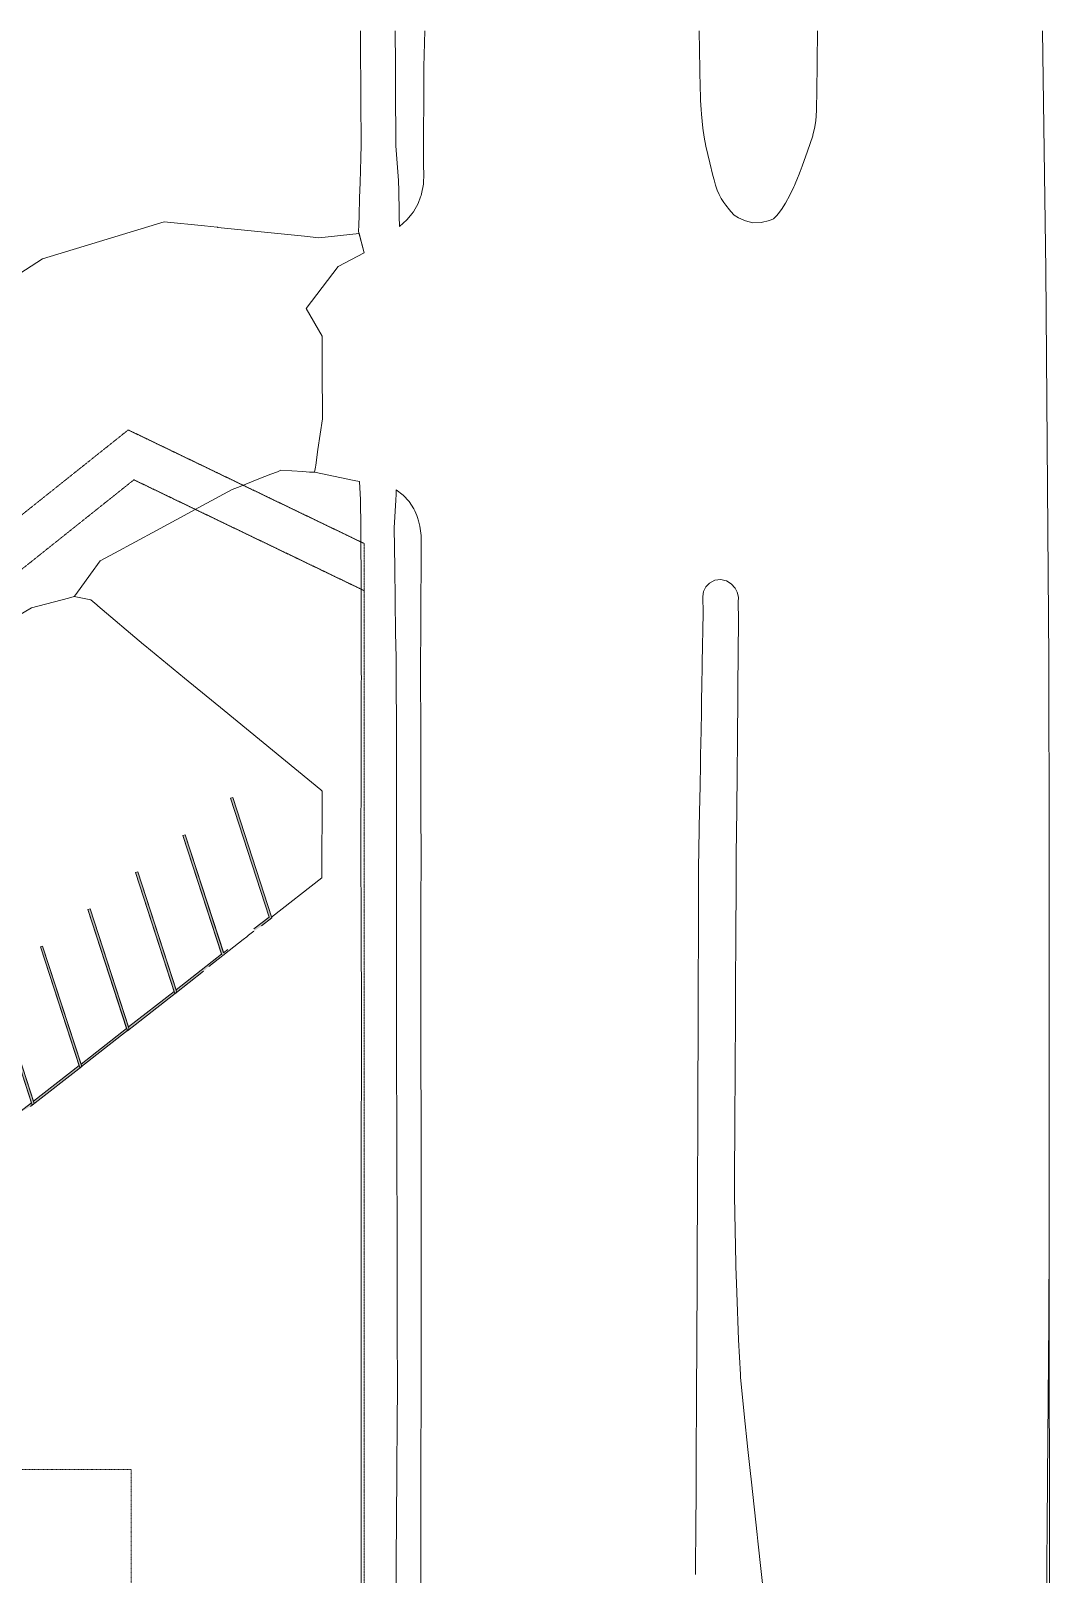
# Model space of a CAD drawing. Header units: inches. Extents: x -5011 to 628, y 9881 to 15115.
# Drawn here: x -1099 to 628, y 12499 to 15115 of the extents above; entities that cross this region are included whole.
import ezdxf

# ---------------------------------------------------------------- set-up
doc = ezdxf.new("R2010")
doc.units = ezdxf.units.IN
doc.header["$MEASUREMENT"] = 0
doc.linetypes.add('Aligning Line 1_8_', pattern=[0.25, 0.125, -0.125])
doc.linetypes.add('Double Dash 3_8_', pattern=[1, 0.375, -0.125, 0.125, -0.125, 0.125, -0.125])
for name, color, linetype, lineweight in [('C-PRKG', 3, 'Continuous', 9), ('C-PROP-LINE', 91, 'Double Dash 3_8_', 9), ('C-TOPO', 7, 'Continuous', 9), ('G-ANNO-SYMB', 111, 'Aligning Line 1_8_', 9)]:
    doc.layers.add(name, color=color, linetype=linetype, lineweight=lineweight)

# ---------------------------------------------------------------- blocks, each defined once
blk = doc.blocks.new('321723 - Pavement Markings - Parking - Angled - EXISTING _8X18_ 70º-1523180-EXISTING - SITE PLAN')
at = {"layer": 'C-PRKG'}
h = blk.add_hatch(color=256, dxfattribs=at)
h.paths.add_polyline_path([(0, 0), (102.2, 0), (103.6, 4), (5.7, 4), (77.6, 201.6), (73.9, 203), (3, 8.3)], flags=0)
h.paths.add_polyline_path([(106.4, 0), (107.9, 4), (105, 2), (105.6, 1.1)], flags=0)
h = blk.add_hatch(color=256, dxfattribs=at)
h.paths.add_polyline_path([(102.2, 0), (102.4, 0.2), (106.4, 0), (105, 2), (107.9, 4), (179.8, 201.6), (176, 203), (111.2, 24.9)], flags=0)
h.paths.add_polyline_path([(106.4, 0), (204.3, 0), (205.8, 4), (107.9, 4)], flags=0)
h.paths.add_polyline_path([(208.6, 0), (210, 4), (207.2, 2), (207.8, 1.1)], flags=0)
h = blk.add_hatch(color=256, dxfattribs=at)
h.paths.add_polyline_path([(204.3, 0), (208.6, 0), (207.2, 2), (210, 4), (282, 201.6), (278.2, 203), (205.8, 4)], flags=0)
h.paths.add_polyline_path([(208.6, 0), (306.5, 0), (307.9, 4), (210, 4), (209.1, 1.4)], flags=0)
h.paths.add_polyline_path([(310.7, 0), (312.2, 4), (309.3, 2), (310, 1)], flags=0)
h = blk.add_hatch(color=256, dxfattribs=at)
h.paths.add_polyline_path([(306.5, 0), (310.7, 0), (309.3, 2), (312.2, 4), (384.1, 201.6), (380.4, 203), (306.9, 1.2)], flags=0)
h.paths.add_polyline_path([(310.7, 0), (408.6, 0), (410.1, 4), (312.2, 4), (311.1, 0.9)], flags=0)
h.paths.add_polyline_path([(412.9, 0), (414.4, 4), (411.5, 2), (412.1, 1.1)], flags=0)
h = blk.add_hatch(color=256, dxfattribs=at)
h.paths.add_polyline_path([(408.6, 0), (412.9, 0), (411.5, 2), (414.4, 4), (486.3, 201.6), (482.5, 203), (409.6, 2.6)], flags=0)
h.paths.add_polyline_path([(412.9, 0), (510.8, 0), (512.3, 4), (414.4, 4), (414.1, 3.2)], flags=0)
h.paths.add_polyline_path([(515.1, 0), (516.5, 4), (513.7, 2), (514.3, 1.1)], flags=0)
h = blk.add_hatch(color=256, dxfattribs=at)
h.paths.add_polyline_path([(510.8, 0), (511, 0.2), (515.1, 0), (513.7, 2), (516.5, 4), (588.4, 201.6), (584.7, 203), (513.2, 6.6)], flags=0)
h.paths.add_polyline_path([(515.1, 0), (613, 0), (614.4, 4), (516.5, 4)], flags=0)
h.paths.add_polyline_path([(617.2, 0), (618.7, 4), (615.8, 2), (616.4, 1.1)], flags=0)
h = blk.add_hatch(color=256, dxfattribs=at)
h.paths.add_polyline_path([(613, 0), (613.2, 0.2), (617.2, 0), (615.8, 2), (618.7, 4), (690.6, 201.6), (686.8, 203), (615.3, 6.5)], flags=0)
h.paths.add_polyline_path([(617.2, 0), (715.1, 0), (716.6, 4), (618.7, 4)], flags=0)
h.paths.add_polyline_path([(719.4, 0), (720.8, 4), (718, 2), (718.6, 1.1)], flags=0)
h = blk.add_hatch(color=256, dxfattribs=at)
h.paths.add_polyline_path([(715.1, 0), (719.4, 0), (718, 2), (720.8, 4), (792.8, 201.6), (789, 203), (718.3, 8.8)], flags=0)
h.paths.add_polyline_path([(719.4, 0), (798.7, 0), (806.8, 4), (720.8, 4)], flags=0)
for points in [[(819.2, 5.4), (823.5, 5.4), (894.9, 201.6), (891.2, 203), (821.3, 11.1)], [(921.3, 5.1), (925.6, 5.1), (997.1, 201.6), (993.3, 203), (931.3, 32.7)], [(1023.4, 4.8), (1027.6, 4.8), (1099.2, 201.6), (1095.5, 203), (1049, 75.2)]]:
    blk.add_hatch(color=256, dxfattribs=at).paths.add_polyline_path(points, flags=0)
h = blk.add_hatch(color=256, dxfattribs=at)
h.paths.add_polyline_path([(1125.4, 4.5), (1129.7, 4.5), (1201.4, 201.6), (1197.6, 203), (1128.5, 13.1)], flags=0)
h.paths.add_polyline_path([(1196, 4), (1221.8, 0), (1226, 0.1), (1227.4, 4), (1220.8, 4)], flags=0)
h.paths.add_polyline_path([(1230.2, 0), (1231.6, 4), (1228.8, 2), (1230.1, 0.1)], flags=0)
h = blk.add_hatch(color=256, dxfattribs=at)
h.paths.add_polyline_path([(1225.9, 0), (1230.1, 0.1), (1228.8, 2), (1231.6, 4), (1303.6, 201.6), (1299.8, 203), (1226, 0.1)], flags=0)
h.paths.add_polyline_path([(1230.2, 0), (1328.1, 0), (1329.5, 4), (1231.6, 4), (1230.2, 0.1)], flags=0)
h.paths.add_polyline_path([(1332.4, 0), (1333.8, 4), (1331, 2), (1332.1, 0.3)], flags=0)
h = blk.add_hatch(color=256, dxfattribs=at)
h.paths.add_polyline_path([(1328.1, 0), (1332.4, 0), (1331, 2), (1333.8, 4), (1405.7, 201.6), (1402, 203), (1328.2, 0.3)], flags=0)
h.paths.add_polyline_path([(1332.4, 0), (1430.3, 0), (1431.7, 4), (1333.8, 4), (1332.5, 0.3)], flags=0)
h.paths.add_polyline_path([(1434.5, 0), (1436, 4), (1433.1, 2), (1434.2, 0.5)], flags=0)
h = blk.add_hatch(color=256, dxfattribs=at)
h.paths.add_polyline_path([(1430.3, 0), (1434.5, 0), (1433.1, 2), (1436, 4), (1507.9, 201.6), (1504.1, 203), (1430.4, 0.5)], flags=0)
h.paths.add_polyline_path([(1434.5, 0), (1532.4, 0), (1533.9, 4), (1436, 4), (1434.7, 0.5)], flags=0)
h.paths.add_polyline_path([(1536.7, 0), (1538.1, 4), (1535.3, 2), (1536.2, 0.7)], flags=0)
h = blk.add_hatch(color=256, dxfattribs=at)
h.paths.add_polyline_path([(1532.4, 0), (1532.6, 0.2), (1536.7, 0), (1535.3, 2), (1538.1, 4), (1610.1, 201.6), (1606.3, 203), (1532.7, 0.7)], flags=0)
h.paths.add_polyline_path([(1536.7, 0), (1594, 0), (1635.7, 3), (1636, 4), (1538.1, 4), (1536.9, 0.7)], flags=0)
h.paths.add_polyline_path([(1639.2, 3.3), (1640, 3.3), (1640.3, 4)], flags=0)
h = blk.add_hatch(color=256, dxfattribs=at)
h.paths.add_polyline_path([(1635.7, 3), (1639.2, 3.3), (1640.3, 4), (1712.2, 201.6), (1708.5, 203), (1645, 28.6)], flags=0)
h.paths.add_polyline_path([(1640, 3.3), (1649.4, 4), (1640.3, 4)], flags=0)
h.paths.add_polyline_path([(1703.4, 1.1), (1718.9, 0), (1741, 0), (1814.4, 201.6), (1810.6, 203), (1738.2, 4), (1705.6, 4), (1703.4, 1.1)], flags=0)
for p, q in [((73.9, 203), (0, 0)), ((5.7, 4), (77.6, 201.6)), ((77.6, 201.6), (73.9, 203)), ((176, 203), (102.2, 0)), ((176, 203), (103.6, 4)), ((106.4, 0), (179.8, 201.6)), ((107.9, 4), (179.8, 201.6)), ((179.8, 201.6), (176, 203)), ((179.8, 201.6), (176, 203)), ((278.2, 203), (204.3, 0)), ((278.2, 203), (205.8, 4)), ((208.6, 0), (282, 201.6)), ((210, 4), (282, 201.6)), ((282, 201.6), (278.2, 203)), ((282, 201.6), (278.2, 203)), ((380.4, 203), (306.5, 0)), ((380.4, 203), (307.9, 4)), ((310.7, 0), (384.1, 201.6)), ((312.2, 4), (384.1, 201.6)), ((384.1, 201.6), (380.4, 203)), ((384.1, 201.6), (380.4, 203)), ((482.5, 203), (408.6, 0)), ((482.5, 203), (410.1, 4)), ((412.9, 0), (486.3, 201.6)), ((414.4, 4), (486.3, 201.6)), ((486.3, 201.6), (482.5, 203)), ((486.3, 201.6), (482.5, 203)), ((584.7, 203), (510.8, 0)), ((584.7, 203), (512.3, 4)), ((515.1, 0), (588.4, 201.6)), ((516.5, 4), (588.4, 201.6)), ((588.4, 201.6), (584.7, 203)), ((588.4, 201.6), (584.7, 203)), ((686.8, 203), (613, 0)), ((686.8, 203), (614.4, 4)), ((617.2, 0), (690.6, 201.6)), ((618.7, 4), (690.6, 201.6)), ((690.6, 201.6), (686.8, 203)), ((690.6, 201.6), (686.8, 203)), ((789, 203), (715.1, 0)), ((789, 203), (716.6, 4)), ((719.4, 0), (792.8, 201.6)), ((720.8, 4), (792.8, 201.6)), ((792.8, 201.6), (789, 203)), ((792.8, 201.6), (789, 203)), ((891.2, 203), (819.2, 5.4)), ((891.2, 203), (819.2, 5.4)), ((823.5, 5.4), (894.9, 201.6)), ((823.5, 5.4), (894.9, 201.6)), ((894.9, 201.6), (891.2, 203)), ((894.9, 201.6), (891.2, 203)), ((993.3, 203), (921.3, 5.1)), ((993.3, 203), (921.3, 5.1)), ((925.6, 5.1), (997.1, 201.6)), ((925.6, 5.1), (997.1, 201.6)), ((997.1, 201.6), (993.3, 203)), ((997.1, 201.6), (993.3, 203)), ((1095.5, 203), (1023.4, 4.8)), ((1095.5, 203), (1023.4, 4.8)), ((1027.6, 4.8), (1099.2, 201.6)), ((1027.6, 4.8), (1099.2, 201.6)), ((1099.2, 201.6), (1095.5, 203)), ((1099.2, 201.6), (1095.5, 203)), ((1197.6, 203), (1125.4, 4.5)), ((1197.6, 203), (1125.4, 4.5)), ((1129.7, 4.5), (1201.4, 201.6)), ((1129.7, 4.5), (1201.4, 201.6)), ((1201.4, 201.6), (1197.6, 203)), ((1201.4, 201.6), (1197.6, 203)), ((1299.8, 203), (1225.9, 0)), ((1299.8, 203), (1227.4, 4)), ((1230.2, 0), (1303.6, 201.6)), ((1231.6, 4), (1303.6, 201.6)), ((1303.6, 201.6), (1299.8, 203)), ((1303.6, 201.6), (1299.8, 203)), ((1402, 203), (1328.1, 0)), ((1402, 203), (1329.5, 4)), ((1332.4, 0), (1405.7, 201.6)), ((1333.8, 4), (1405.7, 201.6)), ((1405.7, 201.6), (1402, 203)), ((1405.7, 201.6), (1402, 203)), ((1504.1, 203), (1430.3, 0)), ((1504.1, 203), (1431.7, 4)), ((1434.5, 0), (1507.9, 201.6)), ((1436, 4), (1507.9, 201.6)), ((1507.9, 201.6), (1504.1, 203)), ((1507.9, 201.6), (1504.1, 203)), ((1606.3, 203), (1532.4, 0)), ((1606.3, 203), (1533.9, 4)), ((1536.7, 0), (1610.1, 201.6)), ((1538.1, 4), (1610.1, 201.6)), ((1610.1, 201.6), (1606.3, 203)), ((1610.1, 201.6), (1606.3, 203)), ((1708.5, 203), (1635.7, 3)), ((1708.5, 203), (1636, 4)), ((1640, 3.3), (1712.2, 201.6)), ((1640.3, 4), (1712.2, 201.6)), ((1712.2, 201.6), (1708.5, 203)), ((1712.2, 201.6), (1708.5, 203)), ((1810.6, 203), (1738.2, 4)), ((1741, 0), (1814.4, 201.6)), ((1814.4, 201.6), (1810.6, 203)), ((103.6, 4), (5.7, 4)), ((205.8, 4), (107.9, 4)), ((307.9, 4), (210, 4)), ((410.1, 4), (312.2, 4)), ((512.3, 4), (414.4, 4)), ((614.4, 4), (516.5, 4)), ((716.6, 4), (618.7, 4)), ((806.8, 4), (720.8, 4)), ((1227.4, 4), (1196, 4)), ((1329.5, 4), (1231.6, 4)), ((1431.7, 4), (1333.8, 4)), ((1533.9, 4), (1436, 4)), ((1636, 4), (1538.1, 4)), ((1649.4, 4), (1640.3, 4)), ((1738.2, 4), (1705.6, 4)), ((0, 0), (106.4, 0)), ((102.2, 0), (208.6, 0)), ((204.3, 0), (310.7, 0)), ((306.5, 0), (412.9, 0)), ((408.6, 0), (515.1, 0)), ((510.8, 0), (617.2, 0)), ((613, 0), (719.4, 0)), ((715.1, 0), (798.7, 0)), ((1221.8, 0), (1230.2, 0)), ((1225.9, 0), (1332.4, 0)), ((1328.1, 0), (1434.5, 0)), ((1430.3, 0), (1536.7, 0)), ((1532.4, 0), (1594.3, 0)), ((1718.9, 0), (1741, 0))]:
    blk.add_line(p, q, dxfattribs=at)
blk = doc.blocks.new('Family - ___-1416994-EXISTING - SITE PLAN')
at = {"layer": 'C-PROP-LINE'}
for p, q in [((-933.8, 14438.2), (-4387, 11682.6)), ((-534.1, 14245.7), (-933.8, 14438.2)), ((-534.6, 10205.4), (-534.1, 14245.7))]:
    blk.add_line(p, q, dxfattribs=at)
blk = doc.blocks.new('Family - ___-1442676-EXISTING - SITE PLAN')
at = {"layer": 'C-PROP-LINE'}
for p, q in [((-924.2, 14353.7), (-4154.5, 11776)), ((-534.1, 14165.8), (-924.2, 14353.7))]:
    blk.add_line(p, q, dxfattribs=at)

msp = doc.modelspace()

# ---------------------------------------------------------------- linework, layer by layer
at = {"layer": 'C-TOPO'}
for p, q in [((-540.4, 15086), (-540.6, 15114.6)), ((-540.6, 15114.6), (-540.4, 15086)), ((-481.4, 15114.6), (-481.2, 15057.4)), ((-481.2, 15057.4), (-481.4, 15114.6)), ((-433, 15053.5), (-431.3, 15114.6)), ((-431.3, 15114.6), (-433, 15053.5)), ((33.5, 15114.6), (35.2, 15016.4)), ((35.2, 15016.4), (33.5, 15114.6)), ((233, 15061.3), (233.6, 15114.6)), ((233.6, 15114.6), (233, 15061.3)), ((620.4, 14709.6), (614.9, 15114.6)), ((-539.8, 15012.5), (-540.4, 15086)), ((-540.4, 15086), (-539.8, 15012.5)), ((-481.2, 15057.4), (-481.1, 15026)), ((-481.1, 15026), (-481.2, 15057.4)), ((-433.1, 15034.3), (-433, 15053.5)), ((-433, 15053.5), (-433.1, 15034.3)), ((232.4, 15009.3), (233, 15061.3)), ((233, 15061.3), (232.4, 15009.3)), ((-481.1, 15026), (-481.1, 15019.8)), ((-481.1, 15019.8), (-481.1, 15026)), ((-481.1, 15019.8), (-480.8, 14919.5)), ((-480.8, 14919.5), (-481.1, 15019.8)), ((-433.9, 14920.5), (-433.2, 15017.5)), ((-433.2, 15017.5), (-433.9, 14920.5)), ((-433.2, 15017.5), (-433.1, 15034.3)), ((-433.1, 15034.3), (-433.2, 15017.5)), ((35.2, 15016.4), (35.4, 15005.9)), ((35.4, 15005.9), (35.2, 15016.4)), ((-539.7, 14998), (-539.8, 15012.5)), ((-539.8, 15012.5), (-539.7, 14998)), ((-539.1, 14921.3), (-539.7, 14998)), ((-539.7, 14998), (-539.1, 14921.3)), ((35.4, 15005.9), (35.5, 14996.7)), ((35.5, 14996.7), (35.4, 15005.9)), ((35.5, 14996.7), (36.6, 14981.3)), ((36.6, 14981.3), (35.5, 14996.7)), ((232.2, 14985.6), (232.4, 15009.3)), ((232.4, 15009.3), (232.2, 14985.6)), ((36.6, 14981.3), (37.2, 14973.2)), ((37.2, 14973.2), (36.6, 14981.3)), ((37.2, 14973.2), (39.6, 14949.8)), ((39.6, 14949.8), (37.2, 14973.2)), ((228.8, 14949.1), (230.7, 14961.9)), ((230.7, 14961.9), (228.8, 14949.1)), ((230.7, 14961.9), (231.8, 14979.6)), ((231.8, 14979.6), (230.7, 14961.9)), ((231.8, 14979.6), (232.2, 14985.6)), ((232.2, 14985.6), (231.8, 14979.6)), ((39.6, 14949.8), (41.8, 14934.6)), ((41.8, 14934.6), (39.6, 14949.8)), ((217, 14910.8), (225.6, 14936.7)), ((225.6, 14936.7), (217, 14910.8)), ((225.6, 14936.7), (226, 14938.2)), ((226, 14938.2), (225.6, 14936.7)), ((226, 14938.2), (228.8, 14949.1)), ((228.8, 14949.1), (226, 14938.2)), ((-539.7, 14899.4), (-539.1, 14921.3)), ((-539.1, 14921.3), (-539.7, 14899.4)), ((-480.8, 14919.5), (-478.5, 14890.3)), ((-478.5, 14890.3), (-480.8, 14919.5)), ((-433.4, 14885.7), (-433.9, 14920.5)), ((-433.9, 14920.5), (-433.4, 14885.7)), ((41.8, 14934.6), (44.7, 14919.4)), ((44.7, 14919.4), (41.8, 14934.6)), ((44.7, 14919.4), (51.4, 14890.7)), ((51.4, 14890.7), (44.7, 14919.4)), ((207.9, 14885.1), (217, 14910.8)), ((217, 14910.8), (207.9, 14885.1)), ((-540.4, 14877.8), (-539.7, 14899.4)), ((-539.7, 14899.4), (-540.4, 14877.8)), ((-478.5, 14890.3), (-476.1, 14860.7)), ((-476.1, 14860.7), (-478.5, 14890.3)), ((-433.2, 14871.7), (-433.4, 14885.7)), ((-433.4, 14885.7), (-433.2, 14871.7)), ((51.4, 14890.7), (56.6, 14869.4)), ((56.6, 14869.4), (51.4, 14890.7)), ((204.5, 14876.3), (207.9, 14885.1)), ((207.9, 14885.1), (204.5, 14876.3)), ((-541.9, 14831.7), (-541.1, 14857.7)), ((-541.1, 14857.7), (-541.9, 14831.7)), ((-541.1, 14857.7), (-540.4, 14877.8)), ((-540.4, 14877.8), (-541.1, 14857.7)), ((-476.1, 14860.7), (-476, 14859.4)), ((-476, 14859.4), (-476.1, 14860.7)), ((-476, 14859.4), (-475.7, 14845.1)), ((-475.7, 14845.1), (-476, 14859.4)), ((-433.6, 14854.8), (-433.5, 14858.4)), ((-433.5, 14858.4), (-433.6, 14854.8)), ((-433.5, 14858.4), (-433.3, 14869.3)), ((-433.3, 14869.3), (-433.5, 14858.4)), ((-433.3, 14869.3), (-433.2, 14871.7)), ((-433.2, 14871.7), (-433.3, 14869.3)), ((56.6, 14869.4), (58.4, 14862)), ((58.4, 14862), (56.6, 14869.4)), ((58.4, 14862), (60.9, 14853.2)), ((60.9, 14853.2), (58.4, 14862)), ((194.7, 14852.6), (201.1, 14867.5)), ((201.1, 14867.5), (194.7, 14852.6)), ((201.1, 14867.5), (201.6, 14868.8)), ((201.6, 14868.8), (201.1, 14867.5)), ((201.6, 14868.8), (204.5, 14876.3)), ((204.5, 14876.3), (201.6, 14868.8)), ((-542.9, 14801.1), (-541.9, 14831.7)), ((-541.9, 14831.7), (-542.9, 14801.1)), ((-475.7, 14845.1), (-475, 14806.2)), ((-475, 14806.2), (-475.7, 14845.1)), ((-442.6, 14822.1), (-438.5, 14833.4)), ((-438.5, 14833.4), (-442.6, 14822.1)), ((-438.5, 14833.4), (-437.6, 14835.8)), ((-437.6, 14835.8), (-438.5, 14833.4)), ((-437.6, 14835.8), (-436.8, 14838.1)), ((-436.8, 14838.1), (-437.6, 14835.8)), ((-436.8, 14838.1), (-433.6, 14854.8)), ((-433.6, 14854.8), (-436.8, 14838.1)), ((60.9, 14853.2), (63.8, 14844.5)), ((63.8, 14844.5), (60.9, 14853.2)), ((63.8, 14844.5), (66.9, 14837.2)), ((66.9, 14837.2), (63.8, 14844.5)), ((66.9, 14837.2), (67.7, 14835.9)), ((67.7, 14835.9), (66.9, 14837.2)), ((67.7, 14835.9), (70.8, 14830.2)), ((70.8, 14830.2), (67.7, 14835.9)), ((179.4, 14822.6), (186.9, 14836.2)), ((186.9, 14836.2), (179.4, 14822.6)), ((186.9, 14836.2), (193.7, 14850.1)), ((193.7, 14850.1), (186.9, 14836.2)), ((193.7, 14850.1), (194.7, 14852.6)), ((194.7, 14852.6), (193.7, 14850.1)), ((-475, 14806.2), (-474.9, 14800.6)), ((-474.9, 14800.6), (-475, 14806.2)), ((-461.8, 14794.2), (-452.8, 14805.3)), ((-452.8, 14805.3), (-461.8, 14794.2)), ((-452.8, 14805.3), (-451, 14807.4)), ((-451, 14807.4), (-452.8, 14805.3)), ((-451, 14807.4), (-450.6, 14808.1)), ((-450.6, 14808.1), (-451, 14807.4)), ((-450.6, 14808.1), (-442.6, 14822.1)), ((-442.6, 14822.1), (-450.6, 14808.1)), ((70.8, 14830.2), (75.3, 14823.6)), ((75.3, 14823.6), (70.8, 14830.2)), ((75.3, 14823.6), (78.2, 14819.4)), ((78.2, 14819.4), (75.3, 14823.6)), ((78.2, 14819.4), (78.4, 14819)), ((78.4, 14819), (78.2, 14819.4)), ((78.4, 14819), (84.6, 14811)), ((84.6, 14811), (78.4, 14819)), ((84.6, 14811), (86.8, 14808.2)), ((86.8, 14808.2), (84.6, 14811)), ((86.8, 14808.2), (92.7, 14802.3)), ((92.7, 14802.3), (86.8, 14808.2)), ((165, 14801.5), (167.1, 14804.3)), ((167.1, 14804.3), (165, 14801.5)), ((167.1, 14804.3), (172.6, 14811.8)), ((172.6, 14811.8), (167.1, 14804.3)), ((172.6, 14811.8), (179.4, 14822.6)), ((179.4, 14822.6), (172.6, 14811.8)), ((-1079.1, 14728.2), (-872.9, 14791)), ((-872.9, 14791), (-1079.1, 14728.2)), ((-872.9, 14791), (-804.6, 14784)), ((-804.6, 14784), (-872.9, 14791)), ((-804.6, 14784), (-782.9, 14781.7)), ((-782.9, 14781.7), (-804.6, 14784)), ((-782.9, 14781.7), (-782.6, 14781.7)), ((-782.6, 14781.7), (-782.9, 14781.7)), ((-782.6, 14781.7), (-782, 14781.6)), ((-782, 14781.6), (-782.6, 14781.7)), ((-782, 14781.6), (-635.2, 14766.5)), ((-635.2, 14766.5), (-782, 14781.6)), ((-543.8, 14774.6), (-543.4, 14786)), ((-543.4, 14786), (-543.8, 14774.6)), ((-543.4, 14786), (-542.9, 14801.1)), ((-542.9, 14801.1), (-543.4, 14786)), ((-474.9, 14800.6), (-474.5, 14783)), ((-474.5, 14783), (-474.9, 14800.6)), ((-474.5, 14783), (-461.8, 14794.2)), ((-461.8, 14794.2), (-474.5, 14783)), ((92.7, 14802.3), (99.7, 14797.7)), ((99.7, 14797.7), (92.7, 14802.3)), ((99.7, 14797.7), (111.6, 14792.5)), ((111.6, 14792.5), (99.7, 14797.7)), ((111.6, 14792.5), (124, 14789)), ((124, 14789), (111.6, 14792.5)), ((124, 14789), (138.4, 14789.8)), ((138.4, 14789.8), (124, 14789)), ((138.4, 14789.8), (152.5, 14792.9)), ((152.5, 14792.9), (138.4, 14789.8)), ((152.5, 14792.9), (159.4, 14796.2)), ((159.4, 14796.2), (152.5, 14792.9)), ((159.4, 14796.2), (165, 14801.5)), ((165, 14801.5), (159.4, 14796.2)), ((-635.2, 14766.5), (-611.1, 14764)), ((-611.1, 14764), (-635.2, 14766.5)), ((-611.1, 14764), (-542.9, 14771.2)), ((-542.9, 14771.2), (-611.1, 14764)), ((-542.9, 14771.2), (-543.8, 14774.6)), ((-543.8, 14774.6), (-534.3, 14738.3)), ((-534.3, 14738.3), (-542.9, 14771.2)), ((-1242.9, 14622), (-1079.1, 14728.2)), ((-1079.1, 14728.2), (-1242.9, 14622)), ((-534.3, 14738.3), (-578.1, 14715.3)), ((-578.1, 14715.3), (-534.3, 14738.3)), ((-578.1, 14715.3), (-632.5, 14644)), ((-632.5, 14644), (-578.1, 14715.3)), ((625.4, 14048.3), (620.4, 14709.6)), ((-632.5, 14644), (-605.1, 14597)), ((-605.1, 14597), (-632.5, 14644)), ((-605.1, 14597), (-605.1, 14542.3)), ((-605.1, 14542.3), (-605.1, 14597)), ((-605.1, 14542.3), (-605, 14456.8)), ((-605, 14456.8), (-605.1, 14542.3)), ((-605, 14456.8), (-612.5, 14404.9)), ((-612.5, 14404.9), (-605, 14456.8)), ((-612.5, 14404.9), (-616.3, 14378.7)), ((-616.3, 14378.7), (-612.5, 14404.9)), ((-692.4, 14363), (-712.5, 14355.1)), ((-712.5, 14355.1), (-692.4, 14363)), ((-681.2, 14367.4), (-692.4, 14363)), ((-692.4, 14363), (-681.2, 14367.4)), ((-675.1, 14369.8), (-681.2, 14367.4)), ((-681.2, 14367.4), (-675.1, 14369.8)), ((-637.8, 14367.6), (-675.1, 14369.8)), ((-675.1, 14369.8), (-637.8, 14367.6)), ((-626.6, 14366.9), (-637.8, 14367.6)), ((-637.8, 14367.6), (-626.6, 14366.9)), ((-618.1, 14366.4), (-626.6, 14366.9)), ((-626.6, 14366.9), (-618.1, 14366.4)), ((-616.8, 14375.2), (-618.1, 14366.4)), ((-618.1, 14366.4), (-616.8, 14375.2)), ((-551, 14352.6), (-618.1, 14366.4)), ((-618.1, 14366.4), (-551, 14352.6)), ((-616.3, 14378.7), (-616.8, 14375.2)), ((-616.8, 14375.2), (-616.3, 14378.7)), ((-757.7, 14337.3), (-815.5, 14306)), ((-815.5, 14306), (-757.7, 14337.3)), ((-744.1, 14342.6), (-757.7, 14337.3)), ((-757.7, 14337.3), (-744.1, 14342.6)), ((-712.5, 14355.1), (-744.1, 14342.6)), ((-744.1, 14342.6), (-712.5, 14355.1)), ((-542.2, 14350.8), (-551, 14352.6)), ((-551, 14352.6), (-542.2, 14350.8)), ((-540.3, 14319.9), (-542.2, 14350.8)), ((-542.2, 14350.8), (-540.3, 14319.9)), ((-479.7, 14336.8), (-480.2, 14329.5)), ((-480.2, 14329.5), (-479.7, 14336.8)), ((-467.9, 14327.8), (-479.7, 14336.8)), ((-479.7, 14336.8), (-467.9, 14327.8)), ((-539.7, 14273), (-540.3, 14319.9)), ((-540.3, 14319.9), (-539.7, 14273)), ((-480.8, 14319.1), (-483.6, 14272.5)), ((-483.6, 14272.5), (-480.8, 14319.1)), ((-480.2, 14329.5), (-480.8, 14319.1)), ((-480.8, 14319.1), (-480.2, 14329.5)), ((-457.8, 14316.9), (-467.9, 14327.8)), ((-467.9, 14327.8), (-457.8, 14316.9)), ((-449.8, 14304.3), (-457.8, 14316.9)), ((-457.8, 14316.9), (-449.8, 14304.3)), ((-832.9, 14296.6), (-886.1, 14267.8)), ((-886.1, 14267.8), (-832.9, 14296.6)), ((-815.5, 14306), (-832.9, 14296.6)), ((-832.9, 14296.6), (-815.5, 14306)), ((-448.5, 14301.1), (-449.8, 14304.3)), ((-449.8, 14304.3), (-448.5, 14301.1)), ((-445.2, 14293.4), (-448.5, 14301.1)), ((-448.5, 14301.1), (-445.2, 14293.4)), ((-443.7, 14290), (-445.2, 14293.4)), ((-445.2, 14293.4), (-443.7, 14290)), ((-442.1, 14283.9), (-443.7, 14290)), ((-443.7, 14290), (-442.1, 14283.9)), ((-439.7, 14274.9), (-442.1, 14283.9)), ((-442.1, 14283.9), (-439.7, 14274.9)), ((-886.1, 14267.8), (-956.8, 14229.6)), ((-956.8, 14229.6), (-886.1, 14267.8)), ((-539.7, 14266.3), (-539.7, 14273)), ((-539.7, 14273), (-539.7, 14266.3)), ((-539.4, 14170.4), (-539.7, 14266.3)), ((-539.7, 14266.3), (-539.4, 14170.4)), ((-483.6, 14272.5), (-482.5, 14205.2)), ((-482.5, 14205.2), (-483.6, 14272.5)), ((-437.8, 14259.4), (-439.7, 14274.9)), ((-439.7, 14274.9), (-437.8, 14259.4)), ((-437.9, 14233), (-437.8, 14259.4)), ((-437.8, 14259.4), (-437.9, 14233)), ((-956.8, 14229.6), (-981.1, 14216.5)), ((-981.1, 14216.5), (-956.8, 14229.6)), ((-438.5, 14016.9), (-437.9, 14231.4)), ((-437.9, 14231.4), (-438.5, 14016.9)), ((-437.9, 14231.4), (-437.9, 14233)), ((-437.9, 14233), (-437.9, 14231.4)), ((-981.1, 14216.5), (-997.8, 14193.6)), ((-997.8, 14193.6), (-981.1, 14216.5)), ((-482.5, 14205.2), (-480.9, 14094.3)), ((-480.9, 14094.3), (-482.5, 14205.2)), ((-997.8, 14193.6), (-1022.8, 14159.3)), ((-1022.8, 14159.3), (-997.8, 14193.6)), ((50.6, 14178.8), (44.5, 14172.5)), ((44.5, 14172.5), (50.6, 14178.8)), ((59.9, 14183.5), (50.6, 14178.8)), ((50.6, 14178.8), (59.9, 14183.5)), ((70.2, 14184.5), (59.9, 14183.5)), ((59.9, 14183.5), (70.2, 14184.5)), ((76.6, 14182.9), (70.2, 14184.5)), ((70.2, 14184.5), (76.6, 14182.9)), ((79.5, 14182.2), (76.6, 14182.9)), ((76.6, 14182.9), (79.5, 14182.2)), ((87.7, 14177.4), (79.5, 14182.2)), ((79.5, 14182.2), (87.7, 14177.4)), ((94.1, 14170.3), (87.7, 14177.4)), ((87.7, 14177.4), (94.1, 14170.3)), ((-1035, 14153.3), (-1097.4, 14136.6)), ((-1097.4, 14136.6), (-1035, 14153.3)), ((-1025.4, 14155.8), (-1035, 14153.3)), ((-1035, 14153.3), (-1025.4, 14155.8)), ((-1022.8, 14159.3), (-1025.4, 14155.8)), ((-1025.4, 14155.8), (-1022.8, 14159.3)), ((-1025.4, 14155.8), (-996.9, 14150)), ((-996.9, 14150), (-1025.4, 14155.8)), ((-539.1, 14057.9), (-539.4, 14170.4)), ((-539.4, 14170.4), (-539.1, 14057.9)), ((40.7, 14164.6), (39.5, 14155.9)), ((39.5, 14155.9), (40.7, 14164.6)), ((39.5, 14155.9), (39.9, 14127.5)), ((39.9, 14127.5), (39.5, 14155.9)), ((44.5, 14172.5), (40.7, 14164.6)), ((40.7, 14164.6), (44.5, 14172.5)), ((97.9, 14163), (94.1, 14170.3)), ((94.1, 14170.3), (97.9, 14163)), ((99.6, 14154.9), (97.9, 14163)), ((97.9, 14163), (99.6, 14154.9)), ((99.2, 14146.6), (99.6, 14154.9)), ((99.6, 14154.9), (99.2, 14146.6)), ((-1097.4, 14136.6), (-1223.1, 14062.9)), ((-1223.1, 14062.9), (-1097.4, 14136.6)), ((-996.9, 14150), (-987.2, 14141.8)), ((-987.2, 14141.8), (-996.9, 14150)), ((-987.2, 14141.8), (-986.3, 14141.1)), ((-986.3, 14141.1), (-987.2, 14141.8)), ((-986.3, 14141.1), (-985.3, 14140.2)), ((-985.3, 14140.2), (-986.3, 14141.1)), ((-985.3, 14140.2), (-907.8, 14074.6)), ((-907.8, 14074.6), (-985.3, 14140.2)), ((39.9, 14127.5), (38.4, 14044.3)), ((38.4, 14044.3), (39.9, 14127.5)), ((99.6, 14116.5), (99.2, 14146.6)), ((99.2, 14146.6), (99.6, 14116.5)), ((98.8, 14002.4), (99.6, 14116.5)), ((99.6, 14116.5), (98.8, 14002.4)), ((-907.8, 14074.6), (-905.6, 14072.8)), ((-905.6, 14072.8), (-907.8, 14074.6)), ((-905.6, 14072.8), (-838.3, 14017.5)), ((-838.3, 14017.5), (-905.6, 14072.8)), ((-480.9, 14094.3), (-480.2, 14052.6)), ((-480.2, 14052.6), (-480.9, 14094.3)), ((-539, 14034), (-539.1, 14057.9)), ((-539.1, 14057.9), (-539, 14034)), ((-480.2, 14052.6), (-479.8, 14025.3)), ((-479.8, 14025.3), (-480.2, 14052.6)), ((625.9, 13736.4), (625.4, 14048.3)), ((-539, 14024.3), (-539, 14034)), ((-539, 14034), (-539, 14024.3)), ((-538.9, 14020.5), (-539, 14024.3)), ((-539, 14024.3), (-538.9, 14020.5)), ((-539, 14007.9), (-538.9, 14020.5)), ((-538.9, 14020.5), (-539, 14007.9)), ((-479.8, 14025.3), (-479.7, 14017.8)), ((-479.7, 14017.8), (-479.8, 14025.3)), ((38.4, 14044.3), (37.6, 13998.8)), ((37.6, 13998.8), (38.4, 14044.3)), ((-838.3, 14017.5), (-771.2, 13962.5)), ((-771.2, 13962.5), (-838.3, 14017.5)), ((-539.4, 13852.2), (-539, 14007.9)), ((-539, 14007.9), (-539.4, 13852.2)), ((-479.7, 14017.8), (-479.7, 14016.9)), ((-479.7, 14016.9), (-479.7, 14017.8)), ((-479.7, 14016.9), (-479.7, 14002.6)), ((-479.7, 14002.6), (-479.7, 14016.9)), ((-479.7, 14002.6), (-479.6, 13943.5)), ((-479.6, 13943.5), (-479.7, 14002.6)), ((-438.5, 13991.3), (-438.5, 14016.9)), ((-438.5, 14016.9), (-438.5, 13991.3)), ((37.6, 13998.8), (37.4, 13987.1)), ((37.4, 13987.1), (37.6, 13998.8)), ((98.6, 13977.3), (98.8, 14002.4)), ((98.8, 14002.4), (98.6, 13977.3)), ((-438.4, 13962.1), (-438.5, 13991.3)), ((-438.5, 13991.3), (-438.4, 13962.1)), ((37.4, 13987.1), (37, 13960.3)), ((37, 13960.3), (37.4, 13987.1)), ((98.1, 13922.7), (98.6, 13977.3)), ((98.6, 13977.3), (98.1, 13922.7)), ((-771.2, 13962.5), (-607.5, 13828.1)), ((-607.5, 13828.1), (-771.2, 13962.5)), ((-479.6, 13943.5), (-479.6, 13875.2)), ((-479.6, 13875.2), (-479.6, 13943.5)), ((-438.2, 13884.7), (-438.4, 13962.1)), ((-438.4, 13962.1), (-438.2, 13884.7)), ((37, 13960.3), (36.4, 13927.8)), ((36.4, 13927.8), (37, 13960.3)), ((36.4, 13927.8), (36.1, 13908.2)), ((36.1, 13908.2), (36.4, 13927.8)), ((97.4, 13846), (98.1, 13922.7)), ((98.1, 13922.7), (97.4, 13846)), ((36.1, 13908.2), (35.7, 13885.8)), ((35.7, 13885.8), (36.1, 13908.2)), ((-479.6, 13875.2), (-479.5, 13836.7)), ((-479.5, 13836.7), (-479.6, 13875.2)), ((-438.1, 13839.8), (-438.2, 13884.7)), ((-438.2, 13884.7), (-438.1, 13839.8)), ((35.4, 13866.7), (34.9, 13839.5)), ((34.9, 13839.5), (35.4, 13866.7)), ((35.7, 13885.8), (35.4, 13870.8)), ((35.4, 13870.8), (35.7, 13885.8)), ((35.4, 13870.8), (35.4, 13866.7)), ((35.4, 13866.7), (35.4, 13870.8)), ((-539.5, 13832.8), (-539.4, 13852.2)), ((-539.4, 13852.2), (-539.5, 13832.8)), ((-479.5, 13836.7), (-479.5, 13825.6)), ((-479.5, 13825.6), (-479.5, 13836.7)), ((-438.1, 13834.3), (-438.1, 13839.8)), ((-438.1, 13839.8), (-438.1, 13834.3)), ((34.9, 13839.5), (34.3, 13808.3)), ((34.3, 13808.3), (34.9, 13839.5)), ((97, 13805.4), (97.4, 13846)), ((97.4, 13846), (97, 13805.4)), ((-607.5, 13828.1), (-605.2, 13826.2)), ((-605.2, 13826.2), (-607.5, 13828.1)), ((-605.2, 13826.2), (-605.8, 13679.3)), ((-605.8, 13679.3), (-605.2, 13826.2)), ((-539.5, 13804.7), (-539.5, 13832.8)), ((-539.5, 13832.8), (-539.5, 13804.7)), ((-479.5, 13825.6), (-479.5, 13789.7)), ((-479.5, 13789.7), (-479.5, 13825.6)), ((-438, 13790), (-438.1, 13834.3)), ((-438.1, 13834.3), (-438, 13790)), ((-539.7, 13757.6), (-539.6, 13790.9)), ((-539.6, 13790.9), (-539.7, 13757.6)), ((-539.6, 13790.9), (-539.5, 13804.7)), ((-539.5, 13804.7), (-539.6, 13790.9)), ((-479.5, 13789.7), (-479.5, 13776.2)), ((-479.5, 13776.2), (-479.5, 13789.7)), ((-438, 13788.4), (-438, 13790)), ((-438, 13790), (-438, 13788.4)), ((-437.9, 13720), (-438, 13788.4)), ((-438, 13788.4), (-437.9, 13720)), ((34.1, 13794.6), (33.5, 13760.8)), ((33.5, 13760.8), (34.1, 13794.6)), ((34.3, 13808.3), (34.1, 13794.6)), ((34.1, 13794.6), (34.3, 13808.3)), ((96.2, 13718.6), (96.9, 13794.6)), ((96.9, 13794.6), (96.2, 13718.6)), ((96.9, 13794.6), (97, 13805.4)), ((97, 13805.4), (96.9, 13794.6)), ((-479.5, 13776.2), (-479.4, 13719.2)), ((-479.4, 13719.2), (-479.5, 13776.2)), ((33.5, 13760.8), (32.4, 13694.7)), ((32.4, 13694.7), (33.5, 13760.8)), ((-539.8, 13721), (-539.7, 13757.6)), ((-539.7, 13757.6), (-539.8, 13721)), ((625.9, 13736.4), (626.3, 13049.1)), ((-539.7, 13702.1), (-539.8, 13721)), ((-539.8, 13721), (-539.7, 13702.1)), ((-479.4, 13719.2), (-479.4, 13695.4)), ((-479.4, 13695.4), (-479.4, 13719.2)), ((-438, 13627.2), (-437.9, 13720)), ((-437.9, 13720), (-438, 13627.2)), ((96, 13705.6), (96.1, 13710)), ((96.1, 13710), (96, 13705.6)), ((96.1, 13710), (96.2, 13718.6)), ((96.2, 13718.6), (96.1, 13710)), ((-539.6, 13669.1), (-539.7, 13702.1)), ((-539.7, 13702.1), (-539.6, 13669.1)), ((-479.4, 13695.4), (-479.4, 13635.2)), ((-479.4, 13635.2), (-479.4, 13695.4)), ((32.4, 13694.7), (32.3, 13673.1)), ((32.3, 13673.1), (32.4, 13694.7)), ((95.7, 13648.1), (96, 13705.6)), ((96, 13705.6), (95.7, 13648.1)), ((-605.8, 13679.1), (-690.9, 13612.3)), ((-690.9, 13612.3), (-605.8, 13679.1)), ((-605.8, 13679.3), (-605.8, 13679.1)), ((-605.8, 13679.1), (-605.8, 13679.3)), ((-539.5, 13657.8), (-539.6, 13669.1)), ((-539.6, 13669.1), (-539.5, 13657.8)), ((-539.5, 13650.7), (-539.5, 13657.8)), ((-539.5, 13657.8), (-539.5, 13650.7)), ((32.3, 13660.2), (32.1, 13600.8)), ((32.1, 13600.8), (32.3, 13660.2)), ((32.3, 13673.1), (32.3, 13660.2)), ((32.3, 13660.2), (32.3, 13673.1)), ((-539.4, 13629.6), (-539.5, 13650.7)), ((-539.5, 13650.7), (-539.4, 13629.6)), ((-539.2, 13574.3), (-539.4, 13629.6)), ((-539.4, 13629.6), (-539.2, 13574.3)), ((-479.4, 13635.2), (-479.4, 13615.1)), ((-479.4, 13615.1), (-479.4, 13635.2)), ((-438.1, 13576.1), (-438, 13627.2)), ((-438, 13627.2), (-438.1, 13576.1)), ((95.5, 13600.1), (95.7, 13648.1)), ((95.7, 13648.1), (95.5, 13600.1)), ((-479.4, 13615.1), (-479.4, 13575.2)), ((-479.4, 13575.2), (-479.4, 13615.1)), ((-732.9, 13579.3), (-738.9, 13574.6)), ((-738.9, 13574.6), (-732.9, 13579.3)), ((-730, 13581.7), (-732.9, 13579.3)), ((-732.9, 13579.3), (-730, 13581.7)), ((-720.8, 13588.9), (-730, 13581.7)), ((-730, 13581.7), (-720.8, 13588.9)), ((-479.4, 13575.2), (-479.5, 13431.8)), ((-479.5, 13431.8), (-479.4, 13575.2)), ((-438.1, 13566.4), (-438.1, 13576.1)), ((-438.1, 13576.1), (-438.1, 13566.4)), ((32.1, 13586.1), (31.8, 13497.6)), ((31.8, 13497.6), (32.1, 13586.1)), ((32.1, 13600.8), (32.1, 13586.1)), ((32.1, 13586.1), (32.1, 13600.8)), ((94.8, 13475.9), (95.5, 13600.1)), ((95.5, 13600.1), (94.8, 13475.9)), ((-738.9, 13574.6), (-797.3, 13528.8)), ((-797.3, 13528.8), (-738.9, 13574.6)), ((-538.9, 13466.3), (-539.2, 13574.3)), ((-539.2, 13574.3), (-538.9, 13466.3)), ((-438.3, 13421.8), (-438.1, 13550.8)), ((-438.1, 13550.8), (-438.3, 13421.8)), ((-438.1, 13550.8), (-438.1, 13566.4)), ((-438.1, 13566.4), (-438.1, 13550.8)), ((31.8, 13497.6), (31.8, 13490.3)), ((31.8, 13490.3), (31.8, 13497.6)), ((31.8, 13490.3), (31.5, 13407.8)), ((31.5, 13407.8), (31.8, 13490.3)), ((94.7, 13461.3), (94.8, 13475.9)), ((94.8, 13475.9), (94.7, 13461.3)), ((-538.7, 13421.5), (-538.9, 13466.3)), ((-538.9, 13466.3), (-538.7, 13421.5)), ((94.1, 13339.9), (94.7, 13461.3)), ((94.7, 13461.3), (94.1, 13339.9)), ((-538.9, 13317), (-538.7, 13421.5)), ((-538.7, 13421.5), (-538.9, 13317)), ((-479.5, 13431.8), (-479.5, 13421.3)), ((-479.5, 13421.3), (-479.5, 13431.8)), ((-479.5, 13421.3), (-479.3, 13371)), ((-479.3, 13371), (-479.5, 13421.3)), ((-438.3, 13408.4), (-438.3, 13421.8)), ((-438.3, 13421.8), (-438.3, 13408.4)), ((-438.3, 13408.2), (-438.3, 13408.4)), ((-438.3, 13408.4), (-438.3, 13408.2)), ((-438.3, 13407.9), (-438.3, 13408.2)), ((-438.3, 13408.2), (-438.3, 13407.9)), ((-437.7, 13232.4), (-438.3, 13407.9)), ((-438.3, 13407.9), (-437.7, 13232.4)), ((31.5, 13406.5), (31.2, 13332)), ((31.2, 13332), (31.5, 13406.5)), ((31.5, 13407.8), (31.5, 13406.5)), ((31.5, 13406.5), (31.5, 13407.8)), ((-479.3, 13371), (-478.9, 13251.4)), ((-478.9, 13251.4), (-479.3, 13371)), ((93.7, 13279.4), (94.1, 13339.9)), ((94.1, 13339.9), (93.7, 13279.4)), ((-539, 13285.4), (-538.9, 13317)), ((-538.9, 13317), (-539, 13285.4)), ((31.2, 13332), (30.8, 13246.9)), ((30.8, 13246.9), (31.2, 13332)), ((-539.4, 13121.3), (-539.1, 13261.8)), ((-539.1, 13261.8), (-539.4, 13121.3)), ((-539.1, 13261.8), (-539, 13285.4)), ((-539, 13285.4), (-539.1, 13261.8)), ((93.1, 13153.3), (93.7, 13279.4)), ((93.7, 13279.4), (93.1, 13153.3)), ((-478.9, 13251.4), (-478.7, 13160.8)), ((-478.7, 13160.8), (-478.9, 13251.4)), ((30.8, 13246.9), (30.5, 13167.6)), ((30.5, 13167.6), (30.8, 13246.9)), ((-437.7, 13207.7), (-437.7, 13232.4)), ((-437.7, 13232.4), (-437.7, 13207.7)), ((-437.4, 13120.9), (-437.7, 13207.7)), ((-437.7, 13207.7), (-437.4, 13120.9)), ((-478.7, 13160.8), (-478.5, 13120.2)), ((-478.5, 13120.2), (-478.7, 13160.8)), ((30.5, 13162.3), (30.2, 13099)), ((30.2, 13099), (30.5, 13162.3)), ((30.5, 13167.6), (30.5, 13162.3)), ((30.5, 13162.3), (30.5, 13167.6)), ((93.1, 13152.4), (93.1, 13153.3)), ((93.1, 13153.3), (93.1, 13152.4)), ((93.3, 13139.6), (93.1, 13152.4)), ((93.1, 13152.4), (93.3, 13139.6)), ((95.3, 13024.8), (93.3, 13139.6)), ((93.3, 13139.6), (95.3, 13024.8)), ((-539.3, 13026.5), (-539.4, 13121.3)), ((-539.4, 13121.3), (-539.3, 13026.5)), ((-478.5, 13120.2), (-478.4, 13065.9)), ((-478.4, 13065.9), (-478.5, 13120.2)), ((-437.4, 13092.7), (-437.4, 13120.9)), ((-437.4, 13120.9), (-437.4, 13092.7)), ((-437.6, 12926.7), (-437.4, 13091.7)), ((-437.4, 13091.7), (-437.6, 12926.7)), ((-437.4, 13092.2), (-437.4, 13092.7)), ((-437.4, 13092.7), (-437.4, 13092.2)), ((-437.4, 13091.7), (-437.4, 13092.2)), ((-437.4, 13092.2), (-437.4, 13091.7)), ((30.1, 13082.6), (29.8, 13015.3)), ((29.8, 13015.3), (30.1, 13082.6)), ((30.2, 13099), (30.1, 13082.6)), ((30.1, 13082.6), (30.2, 13099)), ((-478.4, 13065.9), (-478.2, 12951.2)), ((-478.2, 12951.2), (-478.4, 13065.9)), ((-539.2, 12987.7), (-539.3, 13026.5)), ((-539.3, 13026.5), (-539.2, 12987.7)), ((626.1, 13030.7), (625.9, 13009.2)), ((625.9, 13009.2), (626.1, 13030.7)), ((626.3, 13049.1), (626.1, 13030.7)), ((626.1, 13030.7), (626.3, 13049.1)), ((627.7, 10264.1), (626.3, 13049.1)), ((29.8, 13015.3), (29.6, 12963.9)), ((29.6, 12963.9), (29.8, 13015.3)), ((95.5, 13020.8), (95.3, 13024.8)), ((95.3, 13024.8), (95.5, 13020.8)), ((97, 12976.2), (95.5, 13020.8)), ((95.5, 13020.8), (97, 12976.2)), ((625.9, 13009.2), (625.8, 12989.9)), ((625.8, 12989.9), (625.9, 13009.2)), ((-539.1, 12859.4), (-539.2, 12987.7)), ((-539.2, 12987.7), (-539.1, 12859.4)), ((99.7, 12896.3), (97, 12976.2)), ((97, 12976.2), (99.7, 12896.3)), ((625.8, 12989.9), (625.3, 12929.4)), ((625.3, 12929.4), (625.8, 12989.9)), ((-478.2, 12951.2), (-478.1, 12905.1)), ((-478.1, 12905.1), (-478.2, 12951.2)), ((29.6, 12963.9), (29.4, 12926.9)), ((29.4, 12926.9), (29.6, 12963.9)), ((-437.7, 12905.7), (-437.6, 12926.7)), ((-437.6, 12926.7), (-437.7, 12905.7)), ((29.4, 12926.9), (29.1, 12865.4)), ((29.1, 12865.4), (29.4, 12926.9)), ((625.3, 12928.8), (623.1, 12661.4)), ((623.1, 12661.4), (625.3, 12928.8)), ((625.3, 12929.4), (625.3, 12928.8)), ((625.3, 12928.8), (625.3, 12929.4)), ((-478.1, 12905.1), (-477.9, 12819.3)), ((-477.9, 12819.3), (-478.1, 12905.1)), ((-437.8, 12804.3), (-437.7, 12905.7)), ((-437.7, 12905.7), (-437.8, 12804.3)), ((103.2, 12837.1), (99.7, 12896.3)), ((99.7, 12896.3), (103.2, 12837.1)), ((-539, 12820.9), (-539.1, 12859.4)), ((-539.1, 12859.4), (-539, 12820.9)), ((29.1, 12865.4), (28.9, 12829)), ((28.9, 12829), (29.1, 12865.4)), ((-539, 12806.6), (-539, 12820.9)), ((-539, 12820.9), (-539, 12806.6)), ((-477.9, 12819.3), (-478, 12804.9)), ((-478, 12804.9), (-477.9, 12819.3)), ((28.9, 12824.6), (28.7, 12774.8)), ((28.7, 12774.8), (28.9, 12824.6)), ((28.9, 12829), (28.9, 12824.6)), ((28.9, 12824.6), (28.9, 12829)), ((103.4, 12833.1), (103.2, 12837.1)), ((103.2, 12837.1), (103.4, 12833.1)), ((109.2, 12770.1), (103.4, 12833.1)), ((103.4, 12833.1), (109.2, 12770.1)), ((-539, 12708.2), (-539, 12806.6)), ((-539, 12806.6), (-539, 12708.2)), ((-478, 12804.9), (-478.2, 12765.9)), ((-478.2, 12765.9), (-478, 12804.9)), ((-438, 12686.9), (-437.8, 12804.3)), ((-437.8, 12804.3), (-438, 12686.9)), ((-478.2, 12765.9), (-478.8, 12667)), ((-478.8, 12667), (-478.2, 12765.9)), ((28.6, 12772.6), (28.4, 12722.7)), ((28.4, 12722.7), (28.6, 12772.6)), ((28.7, 12774.8), (28.6, 12772.6)), ((28.6, 12772.6), (28.7, 12774.8)), ((115.8, 12710.1), (109.2, 12770.1)), ((109.2, 12770.1), (115.8, 12710.1)), ((28.4, 12722.7), (28, 12645)), ((28, 12645), (28.4, 12722.7)), ((-539, 12696.9), (-539, 12708.2)), ((-539, 12708.2), (-539, 12696.9)), ((-539, 12692.6), (-539, 12696.9)), ((-539, 12696.9), (-539, 12692.6)), ((-539, 12661.7), (-539, 12692.6)), ((-539, 12692.6), (-539, 12661.7)), ((-438, 12657.3), (-438, 12686.9)), ((-438, 12686.9), (-438, 12657.3)), ((119.7, 12674.9), (115.8, 12710.1)), ((115.8, 12710.1), (119.7, 12674.9)), ((-539, 12611.9), (-539, 12661.7)), ((-539, 12661.7), (-539, 12611.9)), ((-479.7, 12521.5), (-478.8, 12666.8)), ((-479.7, 12521.5), (-478.8, 12666.8)), ((-478.8, 12667), (-478.8, 12666.9)), ((-478.8, 12666.9), (-478.8, 12667)), ((-478.8, 12666.9), (-478.8, 12666.8)), ((-478.8, 12666.8), (-478.8, 12666.9)), ((121.9, 12654.8), (119.7, 12674.9)), ((119.7, 12674.9), (121.9, 12654.8)), ((623.1, 12661.4), (623.1, 12659.2)), ((623.1, 12659.2), (623.1, 12661.4)), ((-438.1, 12624.4), (-438, 12644.6)), ((-438, 12644.6), (-438.1, 12624.4)), ((-438, 12644.6), (-438, 12657.3)), ((-438, 12657.3), (-438, 12644.6)), ((28, 12642.5), (27.9, 12625.5)), ((27.9, 12625.5), (28, 12642.5)), ((28, 12645), (28, 12642.5)), ((28, 12642.5), (28, 12645)), ((131.5, 12566.4), (121.9, 12654.8)), ((121.9, 12654.8), (131.5, 12566.4)), ((623, 12655.4), (620.9, 12389.6)), ((620.9, 12389.6), (623, 12655.4)), ((623.1, 12659.2), (623, 12655.4)), ((623, 12655.4), (623.1, 12659.2)), ((-539, 12558.1), (-539, 12611.9)), ((-539, 12611.9), (-539, 12558.1)), ((-438.2, 12521.4), (-438.1, 12624.4)), ((-438.1, 12624.4), (-438.2, 12521.4)), ((27.9, 12625.5), (27.7, 12591.1)), ((27.7, 12591.1), (27.9, 12625.5)), ((27.7, 12591.1), (27.3, 12498.3)), ((27.3, 12498.3), (27.7, 12591.1)), ((-539, 12521.2), (-539, 12558.1)), ((-539, 12558.1), (-539, 12521.2)), ((132.8, 12555), (131.5, 12566.4)), ((131.5, 12566.4), (132.8, 12555)), ((143.5, 12457.1), (132.8, 12555)), ((132.8, 12555), (143.5, 12457.1)), ((-539, 12499.7), (-539, 12521.2)), ((-539, 12521.2), (-539, 12499.7)), ((-479.7, 12521.5), (-479.7, 12511.7)), ((-479.7, 12521.5), (-479.7, 12511.7)), ((-479.7, 12511.7), (-479.6, 12382.3)), ((-479.6, 12382.3), (-479.7, 12511.7)), ((-438.2, 12520.4), (-438.2, 12521.4)), ((-438.2, 12521.4), (-438.2, 12520.4)), ((-438.2, 12519.4), (-438.2, 12520.4)), ((-438.2, 12520.4), (-438.2, 12519.4)), ((-438.2, 12369), (-438.2, 12519.4)), ((-438.2, 12519.4), (-438.2, 12369)), ((-538.9, 12431.9), (-539, 12499.7)), ((-539, 12499.7), (-538.9, 12431.9))]:
    msp.add_line(p, q, dxfattribs=at)
at = {"layer": 'G-ANNO-SYMB'}
for q in [(-4352.7, 12676.1), (-929, 10111.6)]:
    msp.add_line((-929, 12676.1), q, dxfattribs=at)

# ---------------------------------------------------------------- block references
at = {"layer": 'C-PRKG', "rotation": 38.00619459474451}
msp.add_blockref('321723 - Pavement Markings - Parking - Angled - EXISTING _8X18_ 70º-1523180-EXISTING - SITE PLAN', (-2062.3, 12539.1), dxfattribs=at)
at = {"layer": 'C-PROP-LINE'}
for name in ['Family - ___-1416994-EXISTING - SITE PLAN', 'Family - ___-1442676-EXISTING - SITE PLAN']:
    msp.add_blockref(name, (0, 0), dxfattribs=at)

doc.saveas('drawing.dxf')
